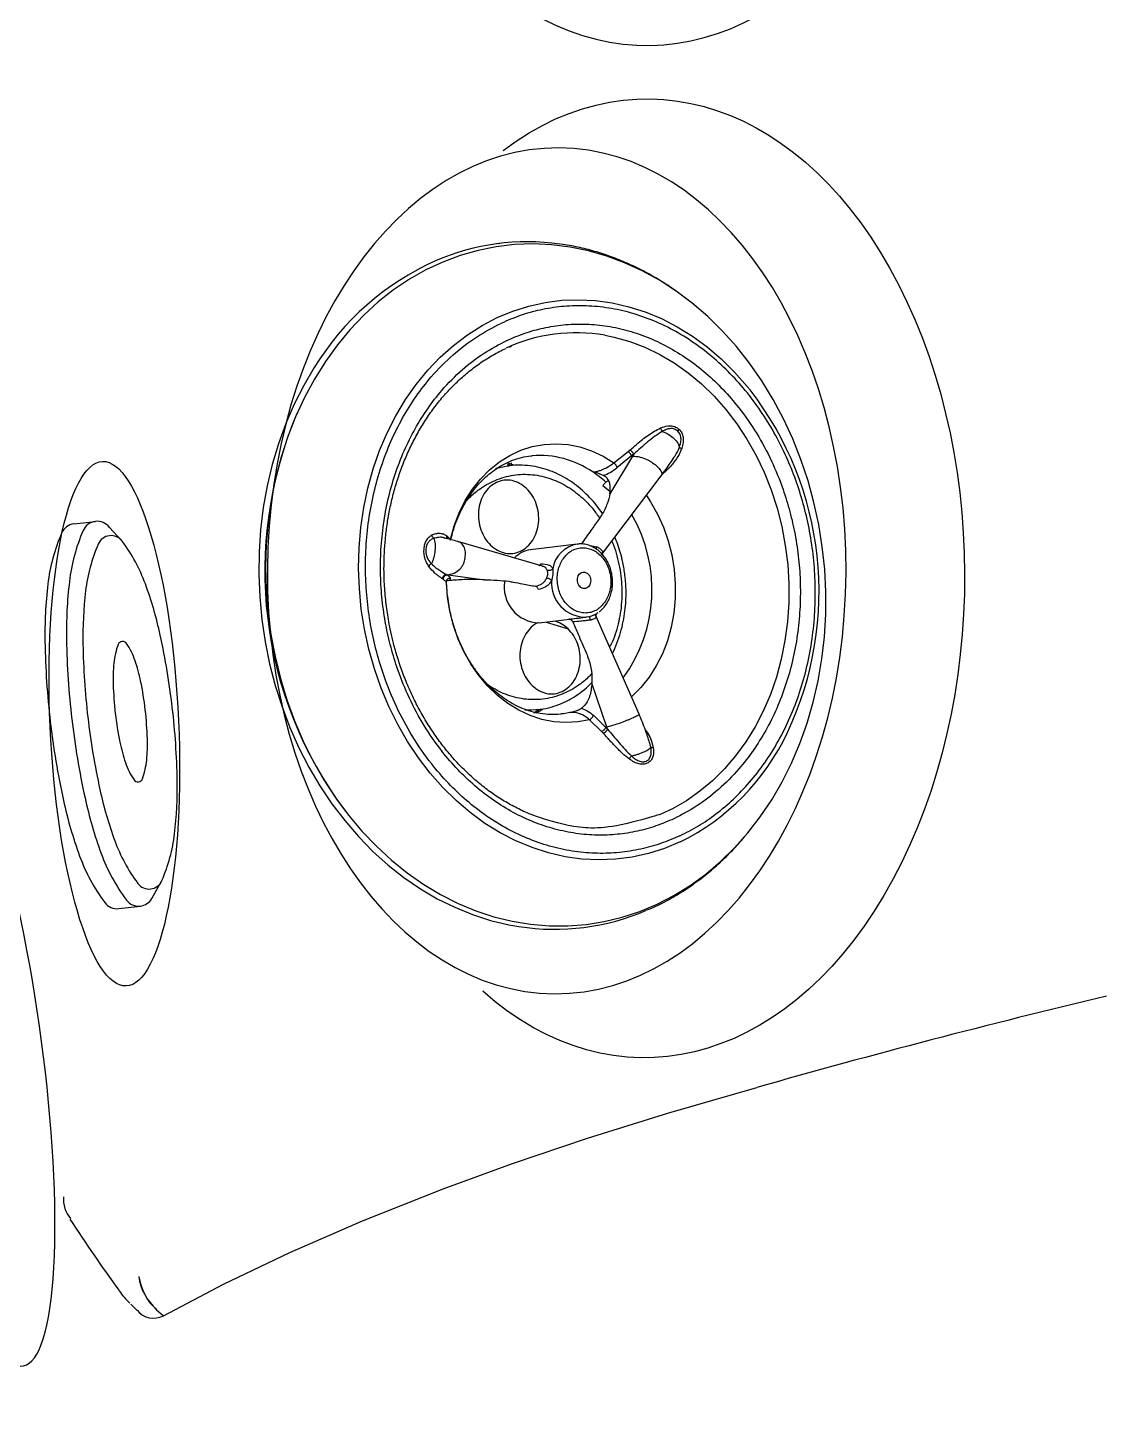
# Model space of a CAD drawing. Extents: x 398 to 509, y 623 to 780.
# Drawn here: x 406.99 to 412.18, y 707.36 to 713.98 of the extents above; entities that cross this region are included whole.
import ezdxf

# ---------------------------------------------------------------- set-up
doc = ezdxf.new("R2010")
doc.units = 0
doc.header["$MEASUREMENT"] = 0
for name, color, linetype in [('1', 4, 'Continuous'), ('2', 3, 'Continuous'), ('JET', 3, 'Continuous')]:
    doc.layers.add(name, color=color, linetype=linetype)

# ---------------------------------------------------------------- blocks, each defined once
blk = doc.blocks.new('MINI')
at = {"layer": '1', "color": 3}
for p, q in [((0.2229, 0.9315), (0.3274, 0.9315)), ((0.3908, 0.8949), (0.4404, 0.8282)), ((0.3908, 0.8949), (0.3908, 0.8949)), ((0.3864, -0.9017), (0.4406, -0.8279)), ((0.2229, -0.9315), (0.3274, -0.9315)), ((0.3274, -0.9315), (0.3274, -0.9315))]:
    blk.add_line(p, q, dxfattribs=at)
for points in [[(0.2229, 0.9315, 0.267867), (0.1595, 0.8949, 0.072378), (0.0653, 0.6587, 0.034036), (0.019, 0.3836, 0.024706), (0, 0, 0.024706), (0.019, -0.3836, 0.034036), (0.0653, -0.6587, 0.072378), (0.1595, -0.8949, 0.267867), (0.2229, -0.9315, 0.267867)], [(0.3908, 0.8949, 0.267867), (0.3274, 0.9315, 0.267867), (0.2639, 0.8949, 0.072378), (0.1697, 0.6587, 0.034036), (0.1234, 0.3836, 0.024706), (0.1044, 0, 0.024706), (0.1234, -0.3836, 0.034036), (0.1697, -0.6587, 0.072378), (0.2639, -0.8949, 0.267867), (0.3274, -0.9315, 0.267867)], [(0.3274, -0.9315, 0.238458), (0.3864, -0.9017, 0.072378)]]:
    blk.add_lwpolyline(points, format="xyb", dxfattribs=at)
for points in [[(0.3864, -0.8553, 0.267867), (0.4447, -0.8217, 0.072378), (0.5312, -0.6048, 0.034036), (0.5737, -0.3522, 0.024706), (0.5911, 0, 0.024706), (0.5737, 0.3522, 0.034036), (0.5312, 0.6048, 0.072378), (0.4447, 0.8217, 0.267867), (0.3864, 0.8553, 0.267867), (0.3282, 0.8217, 0.072378), (0.2417, 0.6048, 0.034036), (0.1992, 0.3522, 0.024706), (0.1818, 0, 0.024706), (0.1992, -0.3522, 0.034036), (0.2417, -0.6048, 0.072378), (0.3282, -0.8217, 0.267867)], [(0.3879, 0.3434, 0.280852), (0.3677, 0.3312, 0.066452), (0.3365, 0.2437, 0.030521), (0.3214, 0.1434, 0.022038), (0.3153, 0.0031, 0.022038), (0.3214, -0.1373, 0.030521), (0.3365, -0.2376, 0.066452), (0.3677, -0.3251, 0.280852), (0.3879, -0.3373, 0.280852), (0.408, -0.3251, 0.066452), (0.4392, -0.2376, 0.030521), (0.4543, -0.1373, 0.022038), (0.4605, 0.0031, 0.022038), (0.4543, 0.1434, 0.030521), (0.4392, 0.2437, 0.066452), (0.408, 0.3312, 0.280852)]]:
    blk.add_lwpolyline(points, format="xyb", close=True, dxfattribs=at)
blk = doc.blocks.new('3D-R_1645001')
at = {"layer": '1', "color": 3, "linetype": 'Continuous', "lineweight": 25}
for p, q in [((-0.1299, 0.0832), (-0.4444, 0.4418)), ((-0.573, 0.333), (-0.5655, 0.3262)), ((-0.573, 0.333), (-0.5666, 0.3217)), ((-0.5911, 0.31), (-0.5973, 0.3211)), ((-0.5512, 0.2315), (-0.5911, 0.31)), ((-0.5666, 0.3217), (-0.5655, 0.3262)), ((-0.5666, 0.3217), (-0.5252, 0.2411)), ((-0.5655, 0.3262), (-0.4096, 0.1829)), ((-0.4718, 0.1869), (-0.4675, 0.1751)), ((-0.456, 0.1579), (-0.4675, 0.1751)), ((-0.456, 0.1579), (-0.4219, 0.1853)), ((0.6571, 0.1052), (0.1548, -0.0015)), ((0.8222, 0.1289), (0.8012, 0.1268)), ((0.1535, -0.0022), (0.1458, 0)), ((-0.2044, -0.0202), (-0.2233, -0.2466)), ((-0.2044, -0.0202), (-0.2039, -0.0153)), ((0.1474, -0.0652), (0.1487, -0.0496)), ((0.149, -0.0358), (0.1487, -0.0496)), ((0.1551, -0.0027), (0.1593, -0.0021)), ((0.6866, -0.0591), (0.4647, -0.0862)), ((0.618, -0.1107), (0.6868, -0.064)), ((0.6972, -0.0579), (0.6866, -0.0591)), ((0.6868, -0.064), (0.6866, -0.0591)), ((0.6868, -0.064), (0.6972, -0.0579)), ((-1.696, -0.0932), (-1.6966, -0.101)), ((0.1298, -0.2761), (0.143, -0.1175)), ((0.7017, -0.0878), (0.6349, -0.1335)), ((0.7118, -0.0818), (0.7017, -0.0878)), ((-1.2021, -0.1404), (-1.1974, -0.1397)), ((-1.1974, -0.1397), (-1.1988, -0.1565)), ((0.1325, -0.2432), (0.1854, -0.146)), ((-0.6557, -0.2723), (-0.6471, -0.2521)), ((-0.6471, -0.2521), (-0.6513, -0.2506)), ((-0.6471, -0.2521), (-0.643, -0.2737)), ((-0.6382, -0.2428), (-0.6462, -0.2573)), ((-0.6403, -0.2605), (-0.6448, -0.2685)), ((-0.1333, -0.2049), (-0.3323, -0.5803)), ((0.5818, -0.2191), (0.5814, -0.2485)), ((-0.6421, -0.2653), (-0.6461, -0.2726)), ((-0.6397, -0.2659), (-0.6403, -0.2727)), ((-0.6403, -0.2729), (-0.6397, -0.2659)), ((0.5373, -0.364), (0.536, -0.3772)), ((0.5367, -0.3708), (0.5373, -0.364)), ((0.5479, -0.3884), (0.5385, -0.3604)), ((0.5479, -0.3861), (0.5401, -0.3626)), ((0.5514, -0.3769), (0.5413, -0.3454)), ((1.6069, -0.3763), (1.6075, -0.3685)), ((-0.1853, -0.6577), (-0.1269, -0.4923)), ((-0.3712, -0.6274), (-0.3683, -0.6248)), ((-0.3683, -0.6248), (-0.3499, -0.6131)), ((-0.3592, -0.6364), (-0.364, -0.6438)), ((-0.1881, -0.6657), (-0.1853, -0.6577)), ((-0.1855, -0.6629), (-0.1681, -0.6503)), ((-0.1855, -0.6629), (-0.1853, -0.6577)), ((-0.1572, -0.6614), (-0.1564, -0.6736)), ((-0.1881, -0.6657), (-0.1855, -0.6629)), ((-0.1696, -0.686), (-0.1722, -0.6887)), ((-0.1523, -0.6739), (-0.1696, -0.686)), ((-0.1479, -0.6739), (-0.1541, -0.6738))]:
    blk.add_line(p, q, dxfattribs=at)
at = {"layer": '1', "color": 3, "linetype": 'Continuous', "lineweight": 25, "flags": 128}
for points in [[(1.5697, 0.0061), (1.5452, 0.0934), (1.5138, 0.1794), (1.4757, 0.2637), (1.4308, 0.3459), (1.3796, 0.4257), (1.3221, 0.5027), (1.2586, 0.5766), (1.1895, 0.6471), (1.115, 0.7139), (1.0354, 0.7766), (0.9511, 0.835), (0.8624, 0.8888), (0.7698, 0.9379), (0.6737, 0.9819), (0.5744, 1.0207), (0.4724, 1.0542), (0.3682, 1.0821), (0.2621, 1.1044), (0.1548, 1.121), (0.0466, 1.1317), (-0.062, 1.1366), (-0.1706, 1.1356), (-0.2785, 1.1287), (-0.3854, 1.116), (-0.4909, 1.0974), (-0.5943, 1.0732), (-0.6954, 1.0434), (-0.7936, 1.0081), (-0.8885, 0.9674), (-0.9797, 0.9217), (-1.0668, 0.871), (-1.1495, 0.8155), (-1.2273, 0.7556), (-1.2999, 0.6915), (-1.367, 0.6235), (-1.4283, 0.5518), (-1.4836, 0.4767), (-1.5325, 0.3987), (-1.575, 0.3181), (-1.6107, 0.2351), (-1.6396, 0.1502), (-1.6615, 0.0637), (-1.6763, -0.024), (-1.684, -0.1124), (-1.6845, -0.2013), (-1.6778, -0.2903), (-1.6639, -0.3788), (-1.643, -0.4666), (-1.6151, -0.5533), (-1.5803, -0.6385), (-1.5388, -0.7218), (-1.4907, -0.8029), (-1.4363, -0.8813), (-1.3758, -0.9568), (-1.3094, -1.0291), (-1.2376, -1.0977), (-1.1605, -1.1625), (-1.0785, -1.2231), (-0.992, -1.2792), (-0.9013, -1.3307), (-0.8069, -1.3773), (-0.7091, -1.4187), (-0.6084, -1.4549), (-0.5052, -1.4856), (-0.4, -1.5107), (-0.2933, -1.5302), (-0.1854, -1.5438), (-0.077, -1.5516), (0.0317, -1.5535), (0.14, -1.5496), (0.2475, -1.5398), (0.3537, -1.5242), (0.4582, -1.5028), (0.5605, -1.4757), (0.6602, -1.4431), (0.7568, -1.4052), (0.8499, -1.3619), (0.9391, -1.3137), (1.024, -1.2606), (1.1043, -1.2029), (1.1795, -1.1408), (1.2494, -1.0747), (1.3137, -1.0048), (1.372, -0.9314), (1.4242, -0.8548), (1.4699, -0.7754), (1.509, -0.6936), (1.5413, -0.6096), (1.5667, -0.5239), (1.5851, -0.4367), (1.5963, -0.3486), (1.6004, -0.2599), (1.5973, -0.1709), (1.5871, -0.0821), (1.5697, 0.0061)], [(1.2988, 0.1751), (1.3142, 0.0951), (1.3225, 0.0145), (1.3236, -0.0662), (1.3175, -0.1465), (1.3043, -0.2261), (1.2839, -0.3044), (1.2566, -0.3812), (1.2224, -0.4559), (1.1816, -0.5282), (1.1344, -0.5976), (1.0809, -0.6639), (1.0216, -0.7267), (0.9566, -0.7855), (0.8865, -0.8402), (0.8114, -0.8904), (0.7319, -0.9359), (0.6484, -0.9764), (0.5613, -1.0116), (0.471, -1.0415), (0.3781, -1.0658), (0.283, -1.0845), (0.1863, -1.0974), (0.0885, -1.1044), (-0.0099, -1.1055), (-0.1084, -1.1007), (-0.2065, -1.0901), (-0.3036, -1.0737), (-0.3992, -1.0515), (-0.4928, -1.0237), (-0.584, -0.9905), (-0.6721, -0.952), (-0.7568, -0.9084), (-0.8376, -0.86), (-0.914, -0.807), (-0.9857, -0.7497), (-1.0523, -0.6884), (-1.1134, -0.6234), (-1.1687, -0.5551), (-1.2179, -0.4839), (-1.2607, -0.4101), (-1.297, -0.334), (-1.3264, -0.2563), (-1.3489, -0.1771), (-1.3644, -0.097), (-1.3727, -0.0164), (-1.3738, 0.0642), (-1.3677, 0.1446), (-1.3544, 0.2241), (-1.3341, 0.3025), (-1.3067, 0.3792), (-1.2726, 0.4539), (-1.2318, 0.5262), (-1.1845, 0.5956), (-1.131, 0.6619), (-1.0717, 0.7247), (-1.0068, 0.7835), (-0.9366, 0.8382), (-0.8615, 0.8884), (-0.782, 0.9339), (-0.7623, 0.9441)], [(-1.1613, 0.3127), (-1.1433, 0.3549), (-1.1078, 0.4238), (-1.0658, 0.49), (-1.0176, 0.5531), (-0.9634, 0.6129), (-0.9035, 0.6689), (-0.8384, 0.7207), (-0.7684, 0.7681), (-0.6939, 0.8109), (-0.6155, 0.8486), (-0.5334, 0.8811), (-0.4483, 0.9083), (-0.3607, 0.9299), (-0.2711, 0.9458), (-0.18, 0.956), (-0.088, 0.9603), (0.0044, 0.9587), (0.0966, 0.9513), (0.1881, 0.938), (0.2783, 0.9191), (0.3667, 0.8945), (0.4526, 0.8644), (0.5357, 0.8291), (0.6155, 0.7886), (0.6913, 0.7434), (0.7629, 0.6935), (0.8297, 0.6394), (0.8914, 0.5814), (0.9475, 0.5198), (0.9978, 0.4549), (1.0419, 0.3873), (1.0796, 0.3172), (1.1107, 0.2451), (1.1349, 0.1715), (1.1495, 0.1103)], [(-0.3656, 0.3525), (-0.3324, 0.3659), (-0.2677, 0.3867), (-0.2004, 0.4019), (-0.1314, 0.4111), (-0.0613, 0.4143), (0.0091, 0.4115), (0.079, 0.4027), (0.1476, 0.3879), (0.2142, 0.3674), (0.278, 0.3414), (0.3384, 0.3102), (0.3947, 0.274), (0.4462, 0.2334), (0.4924, 0.1887), (0.5329, 0.1404), (0.5671, 0.0891), (0.5685, 0.0866)], [(-0.3499, -0.6131), (-0.4103, -0.5819), (-0.4666, -0.5458), (-0.5182, -0.5052), (-0.5645, -0.4605), (-0.605, -0.4123), (-0.6393, -0.361), (-0.6669, -0.3073), (-0.6876, -0.2517), (-0.7012, -0.1948), (-0.7075, -0.1372), (-0.7063, -0.0797), (-0.6979, -0.0227), (-0.6821, 0.033), (-0.6593, 0.0868), (-0.6296, 0.1382), (-0.5935, 0.1866), (-0.5512, 0.2315)], [(0.6349, -0.1335), (0.6338, -0.191), (0.6254, -0.248), (0.6098, -0.3037), (0.587, -0.3576), (0.5574, -0.409), (0.5213, -0.4575), (0.4791, -0.5024), (0.4312, -0.5432), (0.3782, -0.5797), (0.3206, -0.6112), (0.2591, -0.6375), (0.1943, -0.6583), (0.1271, -0.6733), (0.058, -0.6825), (-0.0121, -0.6857), (-0.0825, -0.6828), (-0.1523, -0.6739)], [(-0.6409, -0.3297), (-0.6414, -0.3192), (-0.6403, -0.2727)], [(-0.6396, -0.3326), (-0.6409, -0.3124), (-0.6403, -0.2729)], [(0.536, -0.3772), (0.5331, -0.397), (0.5265, -0.4283)], [(0.5367, -0.3708), (0.5326, -0.4038), (0.5287, -0.4237)], [(-1.2916, -1.0873), (-1.2178, -1.1542), (-1.1389, -1.2171), (-1.0553, -1.2758), (-0.9674, -1.3301), (-0.8756, -1.3796), (-0.7801, -1.4243), (-0.6816, -1.4638), (-0.5803, -1.498), (-0.4767, -1.5268), (-0.3712, -1.5501), (-0.2644, -1.5677), (-0.1566, -1.5796), (-0.0483, -1.5857), (0.06, -1.586), (0.1678, -1.5805), (0.2747, -1.5693), (0.3803, -1.5523), (0.4841, -1.5296), (0.5855, -1.5014), (0.6843, -1.4677), (0.78, -1.4288), (0.8722, -1.3847), (0.9604, -1.3356), (1.0443, -1.2819), (1.1235, -1.2236), (1.1978, -1.1611), (1.2667, -1.0946), (1.3301, -1.0244), (1.3875, -0.9508), (1.4388, -0.8742), (1.4838, -0.7947), (1.5222, -0.7129), (1.5405, -0.6668)]]:
    blk.add_lwpolyline(points, dxfattribs=at)
at = {"layer": '1', "color": 3, "linetype": 'Continuous', "lineweight": 25}
for centre, radius, start, end in [((-0.0655, -0.4795), 1.585, 53.01958, 116.08292), ((0.2211, -0.1051), 1.1135, 14.57568, 53.21175), ((-0.4145, 0.017), 0.8032, 158.40128, 193.08168), ((-0.0614, -0.4145), 0.7168, 42.07585, 108.49334), ((-0.5861, -0.1858), 1.1136, 160.33046, 191.76245), ((-0.1449, -0.2665), 0.5468, 126.14722, 134.61808), ((-0.2176, -0.2025), 0.4502, 133.75871, 172.89539), ((-0.0596, -0.0248), 0.145, 178.16012, 248.73212), ((-0.0139, -0.0168), 0.1658, 255.04632, 348.59198), ((0.6728, -0.0893), 0.0398, 10.88767, 52.11711), ((0.4974, -0.276), 1.1139, 339.45921, 11.70814), ((0.1593, -0.2287), 0.4226, 1.298, 7.92538), ((-0.095, -0.2553), 0.1286, 176.12906, 215.71646), ((-0.0379, -0.2377), 0.1721, 248.38109, 347.10391), ((-0.3953, -0.129), 1.3122, 192.493, 226.91254), ((-0.3638, -0.61), 0.0189, 247.00846, 294.56482), ((0.0053, 0.3631), 1.9209, 235.16902, 295.30518)]:
    blk.add_arc(centre, radius, start, end, dxfattribs=at)
for points, knots in [([(1.2696, 0.1795), (1.2608, 0.2119), (1.2432, 0.2766), (1.2025, 0.373), (1.1509, 0.4681), (1.0861, 0.5619), (1.0095, 0.6517), (0.9206, 0.7366), (0.8213, 0.8146), (0.7123, 0.8844), (0.5954, 0.945), (0.4728, 0.9952), (0.3459, 1.0348), (0.2179, 1.0633), (0.0892, 1.0811), (-0.0363, 1.0884), (-0.1593, 1.0862), (-0.2788, 1.0748), (-0.3961, 1.0547), (-0.5126, 1.0251), (-0.627, 0.9858), (-0.7395, 0.9359), (-0.8466, 0.8762), (-0.9473, 0.8063), (-1.0392, 0.7275), (-1.1209, 0.6405), (-1.191, 0.5468), (-1.2482, 0.4481), (-1.2924, 0.3454), (-1.3228, 0.2415), (-1.3403, 0.1367), (-1.3448, 0.0341), (-1.3385, -0.0669), (-1.325, -0.1322), (-1.3183, -0.1648)], [0, 0, 0, 0, 0.029123, 0.058248, 0.089118, 0.119993, 0.152151, 0.184312, 0.217154, 0.25, 0.282841, 0.315687, 0.347844, 0.380006, 0.410877, 0.441752, 0.470873, 0.5, 0.529122, 0.558248, 0.589118, 0.619994, 0.65215, 0.684312, 0.717154, 0.75, 0.782841, 0.815688, 0.847844, 0.880006, 0.910877, 0.941752, 0.970875, 1, 1, 1, 1]), ([(-1.2322, -0.1534), (-1.2384, -0.1229), (-1.251, -0.0619), (-1.2569, 0.0323), (-1.2527, 0.1281), (-1.2363, 0.2259), (-1.2079, 0.3229), (-1.1667, 0.4187), (-1.1133, 0.5109), (-1.0479, 0.5984), (-0.9717, 0.6796), (-0.8859, 0.7531), (-0.7918, 0.8183), (-0.6812, 0.8801), (-0.5531, 0.9347), (-0.4091, 0.9776), (-0.2742, 1.0026), (-0.1503, 1.0143), (-0.0355, 1.0165), (0.0816, 1.0096), (0.2017, 0.993), (0.3213, 0.9664), (0.4397, 0.9294), (0.5541, 0.8826), (0.6632, 0.826), (0.765, 0.7608), (0.8577, 0.6881), (0.9406, 0.6088), (1.0199, 0.516), (1.0906, 0.4092), (1.149, 0.2899), (1.1721, 0.2083), (1.1834, 0.168)], [0, 0, 0, 0, 0.029125, 0.058252, 0.089124, 0.120002, 0.152161, 0.184325, 0.217169, 0.250017, 0.282861, 0.315709, 0.347868, 0.380033, 0.42117, 0.461185, 0.5, 0.529123, 0.558252, 0.589124, 0.620002, 0.652161, 0.684325, 0.717168, 0.750017, 0.78286, 0.815709, 0.847868, 0.880032, 0.92117, 0.961186, 1, 1, 1, 1]), ([(-1.2863, 0.7032), (-1.2951, 0.6955), (-1.3253, 0.6687), (-1.3728, 0.6195), (-1.4286, 0.5558), (-1.4797, 0.4888), (-1.526, 0.419), (-1.5676, 0.3465), (-1.6033, 0.2714), (-1.6253, 0.2199), (-1.6338, 0.1931), (-1.634, 0.1926)], [0, 0, 0, 0, 0.053901, 0.186716, 0.320156, 0.454228, 0.588949, 0.724347, 0.860459, 0.997331, 1, 1, 1, 1]), ([(-0.6704, 0.4856), (-0.672, 0.4974), (-0.675, 0.518), (-0.669, 0.5436), (-0.6586, 0.5605), (-0.6498, 0.5675), (-0.6456, 0.5708)], [0, 0, 0, 0, 0.361887, 0.63328, 0.825864, 1, 1, 1, 1]), ([(-0.6383, 0.5632), (-0.6433, 0.5589), (-0.6532, 0.5503), (-0.6587, 0.5308), (-0.6578, 0.5105), (-0.6541, 0.4968), (-0.6522, 0.4898)], [0, 0, 0, 0, 0.247159, 0.492439, 0.743244, 1, 1, 1, 1]), ([(-0.6522, 0.4898), (-0.6491, 0.4949), (-0.6431, 0.5047), (-0.6279, 0.5222), (-0.6069, 0.5393), (-0.5855, 0.5513), (-0.5693, 0.5554), (-0.5624, 0.5544), (-0.5589, 0.5539)], [0, 0, 0, 0, 0.132136, 0.256473, 0.499998, 0.743527, 0.867864, 1, 1, 1, 1]), ([(-0.6456, 0.5708), (-0.6394, 0.5743), (-0.6272, 0.5812), (-0.6041, 0.5833), (-0.5789, 0.5785), (-0.5627, 0.57), (-0.5541, 0.5654)], [0, 0, 0, 0, 0.226958, 0.451778, 0.709528, 1, 1, 1, 1]), ([(-0.6456, 0.5708), (-0.6444, 0.5693), (-0.642, 0.5663), (-0.6395, 0.5642), (-0.6383, 0.5632)], [0, 0, 0, 0, 0.507509, 1, 1, 1, 1]), ([(-0.5589, 0.5539), (-0.5653, 0.5577), (-0.578, 0.5653), (-0.5988, 0.5719), (-0.6206, 0.5727), (-0.6323, 0.5664), (-0.6383, 0.5632)], [0, 0, 0, 0, 0.25657, 0.507295, 0.752644, 1, 1, 1, 1]), ([(-0.5589, 0.5539), (-0.5589, 0.5544), (-0.5587, 0.5555), (-0.5577, 0.5582), (-0.5562, 0.5615), (-0.5548, 0.5641), (-0.5541, 0.5654)], [0, 0, 0, 0, 0.246146, 0.500024, 0.753878, 1, 1, 1, 1]), ([(-0.5213, 0.5224), (-0.5226, 0.5239), (-0.5335, 0.5361), (-0.547, 0.5456), (-0.5589, 0.5539)], [0, 0, 0, 0, 0.119506, 1, 1, 1, 1]), ([(-0.5541, 0.5654), (-0.5483, 0.5616), (-0.536, 0.5537), (-0.5185, 0.5386), (-0.4949, 0.5146), (-0.4705, 0.484), (-0.4554, 0.4578), (-0.449, 0.4467)], [0, 0, 0, 0, 0.130354, 0.272866, 0.428558, 0.758547, 1, 1, 1, 1]), ([(-0.6522, 0.4898), (-0.6535, 0.4894), (-0.6561, 0.4885), (-0.6607, 0.4873), (-0.6656, 0.4863), (-0.6688, 0.4858), (-0.6704, 0.4856)], [0, 0, 0, 0, 0.232225, 0.480779, 0.739379, 1, 1, 1, 1]), ([(-0.5973, 0.3211), (-0.6037, 0.3326), (-0.6162, 0.3549), (-0.6336, 0.3883), (-0.6542, 0.4309), (-0.664, 0.4639), (-0.6704, 0.4856)], [0, 0, 0, 0, 0.222129, 0.429836, 0.624026, 1, 1, 1, 1]), ([(-0.6522, 0.4898), (-0.6473, 0.4766), (-0.6373, 0.4499), (-0.6101, 0.397), (-0.5879, 0.3587), (-0.573, 0.333)], [0, 0, 0, 0, 0.243926, 0.493351, 1, 1, 1, 1]), ([(-0.4445, 0.4418), (-0.4615, 0.4608), (-0.487, 0.4895), (-0.5128, 0.514), (-0.5215, 0.5223)], [0, 0, 0, 0, 0.6636201, 1, 1, 1, 1]), ([(1.5872, -0.046), (1.5831, -0.0263), (1.5731, 0.0224), (1.5493, 0.0991), (1.5169, 0.1841), (1.4788, 0.2649), (1.4364, 0.3413), (1.3899, 0.4127), (1.3542, 0.4631), (1.3326, 0.4888), (1.3297, 0.4923)], [0, 0, 0, 0, 0.103318, 0.254962, 0.407863, 0.562033, 0.700789, 0.839567, 0.978337, 1, 1, 1, 1]), ([(-0.5655, 0.3262), (-0.5623, 0.3374), (-0.5569, 0.3565), (-0.5405, 0.3845), (-0.5254, 0.4027), (-0.5109, 0.4174), (-0.4917, 0.4326), (-0.4733, 0.4433), (-0.4607, 0.4471), (-0.4496, 0.4476), (-0.4462, 0.4425), (-0.4438, 0.4391)], [0, 0, 0, 0, 0.226274, 0.386194, 0.451381, 0.511452, 0.625918, 0.740386, 0.800458, 0.865645, 1, 1, 1, 1]), ([(-0.573, 0.333), (-0.5745, 0.3327), (-0.5768, 0.3322), (-0.5809, 0.3305), (-0.5844, 0.329), (-0.588, 0.3271), (-0.5925, 0.3245), (-0.5954, 0.3224), (-0.5973, 0.3211)], [0, 0, 0, 0, 0.239385, 0.368374, 0.500155, 0.631904, 0.760837, 1, 1, 1, 1]), ([(-0.5666, 0.3217), (-0.5681, 0.3214), (-0.5705, 0.321), (-0.5747, 0.3194), (-0.5782, 0.3178), (-0.5818, 0.316), (-0.5863, 0.3134), (-0.5892, 0.3114), (-0.5911, 0.31)], [0, 0, 0, 0, 0.2401189, 0.3693375, 0.5012221, 0.6329131, 0.7616401, 1, 1, 1, 1]), ([(-0.5512, 0.2315), (-0.5493, 0.2328), (-0.5463, 0.2349), (-0.5416, 0.2373), (-0.5378, 0.2388), (-0.534, 0.2401), (-0.5295, 0.2411), (-0.5269, 0.2411), (-0.5252, 0.2411)], [0, 0, 0, 0, 0.2389309, 0.3680316, 0.5000167, 0.6319999, 0.7610791, 1, 1, 1, 1]), ([(-0.529, 0.1227), (-0.5285, 0.1271), (-0.5274, 0.1361), (-0.528, 0.1518), (-0.5307, 0.171), (-0.537, 0.1975), (-0.5459, 0.2188), (-0.5512, 0.2315)], [0, 0, 0, 0, 0.148265, 0.306215, 0.47388, 0.687512, 1, 1, 1, 1]), ([(-0.5015, 0.1703), (-0.504, 0.1814), (-0.509, 0.204), (-0.5197, 0.2286), (-0.5252, 0.2411)], [0, 0, 0, 0, 0.491038, 1, 1, 1, 1]), ([(1.2696, 0.1795), (1.2763, 0.1468), (1.2897, 0.0815), (1.296, -0.0194), (1.2915, -0.122), (1.274, -0.2268), (1.2436, -0.3308), (1.1994, -0.4334), (1.1423, -0.5321), (1.0722, -0.6258), (0.9905, -0.7128), (0.8986, -0.7916), (0.7978, -0.8615), (0.6793, -0.9277), (0.5421, -0.9861), (0.3878, -1.0321), (0.2433, -1.0589), (0.1106, -1.0715), (-0.0124, -1.0738), (-0.138, -1.0664), (-0.2666, -1.0486), (-0.3947, -1.0202), (-0.5215, -0.9805), (-0.6442, -0.9303), (-0.761, -0.8697), (-0.8701, -0.7999), (-0.9694, -0.7219), (-1.0582, -0.637), (-1.1431, -0.5376), (-1.2189, -0.4232), (-1.2814, -0.2954), (-1.3061, -0.2079), (-1.3183, -0.1648)], [0, 0, 0, 0, 0.029128, 0.058252, 0.08913, 0.120002, 0.152166, 0.184325, 0.217174, 0.250017, 0.282866, 0.315709, 0.347874, 0.380033, 0.421174, 0.46119, 0.5, 0.529129, 0.558252, 0.58913, 0.620002, 0.652166, 0.684325, 0.717174, 0.750017, 0.782866, 0.815709, 0.847873, 0.880033, 0.921174, 0.961189, 1, 1, 1, 1]), ([(1.1834, 0.168), (1.1897, 0.1376), (1.2022, 0.0766), (1.2081, -0.0176), (1.2039, -0.1134), (1.1876, -0.2112), (1.1592, -0.3082), (1.118, -0.404), (1.0646, -0.4962), (0.9992, -0.5837), (0.9229, -0.6649), (0.8372, -0.7384), (0.7431, -0.8037), (0.6324, -0.8654), (0.5044, -0.92), (0.3604, -0.9629), (0.2255, -0.9879), (0.1016, -0.9996), (-0.0132, -1.0018), (-0.1304, -0.995), (-0.2505, -0.9783), (-0.37, -0.9518), (-0.4884, -0.9147), (-0.6029, -0.8679), (-0.7119, -0.8113), (-0.8137, -0.7461), (-0.9064, -0.6734), (-0.9894, -0.5941), (-1.0686, -0.5013), (-1.1394, -0.3945), (-1.1977, -0.2753), (-1.2208, -0.1936), (-1.2322, -0.1534)], [0, 0, 0, 0, 0.0291246, 0.0582522, 0.0891243, 0.1200018, 0.1521609, 0.1843251, 0.2171684, 0.2500171, 0.2828605, 0.3157092, 0.3478682, 0.3800326, 0.4211695, 0.4611853, 0.5, 0.5291235, 0.5582522, 0.5891244, 0.6200019, 0.6521608, 0.6843251, 0.7171685, 0.7500174, 0.7828605, 0.8157091, 0.8478682, 0.8800326, 0.9211696, 0.9611867, 1, 1, 1, 1]), ([(-0.5015, 0.1703), (-0.5034, 0.1678), (-0.5076, 0.162), (-0.5161, 0.1487), (-0.5236, 0.135), (-0.5276, 0.1258), (-0.529, 0.1227)], [0, 0, 0, 0, 0.228081, 0.514, 0.838108, 1, 1, 1, 1]), ([(-0.4096, 0.1829), (-0.4263, 0.1875), (-0.4596, 0.1968), (-0.488, 0.1858), (-0.4989, 0.1734), (-0.5015, 0.1703)], [0, 0, 0, 0, 0.430028, 0.860075, 1, 1, 1, 1]), ([(-0.4096, 0.1829), (-0.3947, 0.1761), (-0.3649, 0.1625), (-0.3257, 0.1322), (-0.3044, 0.11), (-0.2975, 0.1029)], [0, 0, 0, 0, 0.403941, 0.807928, 1, 1, 1, 1]), ([(0.3447, 0.0388), (0.3412, 0.0417), (0.3241, 0.056), (0.2898, 0.0781), (0.2428, 0.1046), (0.1941, 0.1265), (0.1465, 0.1436), (0.104, 0.1556), (0.0652, 0.1641), (0.0283, 0.1703), (-0.0183, 0.1754), (-0.0607, 0.1771), (-0.1041, 0.1761), (-0.1411, 0.1734), (-0.1753, 0.1693), (-0.195, 0.1651), (-0.2007, 0.1639)], [0, 0, 0, 0, 0.02488, 0.121723, 0.217572, 0.311502, 0.401057, 0.480128, 0.538953, 0.605336, 0.671928, 0.778845, 0.822454, 0.894745, 0.969773, 1, 1, 1, 1]), ([(-0.1847, 0.1457), (-0.1824, 0.1462), (-0.1626, 0.1506), (-0.1051, 0.1568), (-0.0306, 0.1575), (0.0436, 0.1481), (0.0979, 0.1365), (0.1504, 0.1207), (0.2153, 0.0943), (0.2714, 0.0657), (0.3041, 0.0383), (0.3118, 0.0318)], [0, 0, 0, 0, 0.013805, 0.116594, 0.326227, 0.431164, 0.536142, 0.638893, 0.741682, 0.938767, 1, 1, 1, 1]), ([(0.7388, 0.12), (0.7448, 0.123), (0.7725, 0.1371), (0.8039, 0.1387), (0.8287, 0.1399)], [0, 0, 0, 0, 0.213755, 1, 1, 1, 1]), ([(0.8222, 0.1289), (0.8228, 0.1292), (0.8241, 0.1298), (0.8259, 0.1322), (0.8275, 0.1355), (0.8283, 0.1384), (0.8287, 0.1399)], [0, 0, 0, 0, 0.232237, 0.48079, 0.739383, 1, 1, 1, 1]), ([(0.8287, 0.1399), (0.8374, 0.1391), (0.854, 0.1376), (0.8748, 0.1282), (0.8894, 0.1144), (0.8968, 0.0968), (0.8982, 0.0773), (0.8919, 0.0563), (0.8785, 0.0349), (0.8654, 0.022), (0.8584, 0.0152)], [0, 0, 0, 0, 0.145295, 0.273884, 0.386634, 0.49999, 0.613303, 0.726065, 0.854671, 1, 1, 1, 1]), ([(-0.3236, 0.128), (-0.338, 0.1218), (-0.3679, 0.1089), (-0.4106, 0.085), (-0.4519, 0.0572), (-0.4903, 0.0258), (-0.5255, -0.009), (-0.5568, -0.0471), (-0.5839, -0.0882), (-0.6064, -0.132), (-0.6236, -0.1783), (-0.6356, -0.2255), (-0.6386, -0.2576), (-0.6401, -0.2731)], [0, 0, 0, 0, 0.0814382, 0.168771, 0.2574285, 0.3472351, 0.4380866, 0.5299419, 0.6228153, 0.7167763, 0.8119475, 0.9085072, 1, 1, 1, 1]), ([(-0.4058, 0.0567), (-0.3887, 0.0678), (-0.3572, 0.0882), (-0.3214, 0.1034), (-0.3049, 0.1104)], [0, 0, 0, 0, 0.540232, 1, 1, 1, 1]), ([(-0.2975, 0.1029), (-0.2834, 0.0876), (-0.2513, 0.0529), (-0.2189, 0.0184), (-0.2007, -0.001)], [0, 0, 0, 0, 0.439316, 1, 1, 1, 1]), ([(-0.1438, 0.0798), (-0.146, 0.0784), (-0.1554, 0.0724), (-0.1695, 0.0586), (-0.1853, 0.0386), (-0.1967, 0.0155), (-0.203, -0.0028), (-0.2034, -0.0133), (-0.2034, -0.015)], [0, 0, 0, 0, 0.063943, 0.275536, 0.493865, 0.719482, 0.954019, 1, 1, 1, 1]), ([(-0.1455, -0.1049), (-0.1569, -0.0913), (-0.1745, -0.0703), (-0.1838, -0.0369), (-0.185, -0.0104), (-0.1795, 0.0156), (-0.1644, 0.0466), (-0.1329, 0.0787), (-0.0887, 0.0986), (-0.0486, 0.1055), (-0.0162, 0.1055), (0.0157, 0.1001), (0.0545, 0.087), (0.077, 0.0693), (0.0916, 0.0578)], [0, 0, 0, 0, 0.119729, 0.18418, 0.25, 0.31582, 0.380272, 0.499999, 0.619728, 0.68418, 0.75, 0.81582, 0.880271, 1, 1, 1, 1]), ([(-0.1828, 0.0405), (-0.182, 0.0436), (-0.1796, 0.0529), (-0.1747, 0.0637), (-0.1714, 0.0709)], [0, 0, 0, 0, 0.3273, 1, 1, 1, 1]), ([(-0.1714, 0.0709), (-0.1704, 0.0725), (-0.1683, 0.0761), (-0.163, 0.0814), (-0.1561, 0.0864), (-0.1504, 0.09), (-0.146, 0.0912), (-0.1436, 0.0909), (-0.1425, 0.0908)], [0, 0, 0, 0, 0.137148, 0.294368, 0.512818, 0.733316, 0.873734, 1, 1, 1, 1]), ([(-0.1635, 0.0637), (-0.1644, 0.0648), (-0.1661, 0.0669), (-0.1697, 0.0696), (-0.1714, 0.0709)], [0, 0, 0, 0, 0.5186737, 1, 1, 1, 1]), ([(-0.0156, 0.1129), (-0.0269, 0.1133), (-0.0429, 0.114), (-0.0663, 0.1113), (-0.0859, 0.1073), (-0.1082, 0.0999), (-0.128, 0.0909), (-0.1391, 0.0831), (-0.1438, 0.0798)], [0, 0, 0, 0, 0.244743, 0.345319, 0.51148, 0.68361, 0.867898, 1, 1, 1, 1]), ([(-0.1425, 0.0908), (-0.1377, 0.0891), (-0.1326, 0.0872), (-0.1303, 0.0833), (-0.1301, 0.083)], [0, 0, 0, 0, 0.93037, 1, 1, 1, 1]), ([(-0.1331, 0.0858), (-0.1348, 0.086), (-0.1383, 0.0865), (-0.141, 0.0893), (-0.1425, 0.0908)], [0, 0, 0, 0, 0.455288, 1, 1, 1, 1]), ([(1.1495, 0.1103), (1.1495, 0.1103), (1.1704, -0.1203), (1.1437, -0.2896), (1.0392, -0.4808), (0.998, -0.5402), (0.9536, -0.595), (0.9046, -0.647), (0.8513, -0.6959), (0.7939, -0.7416), (0.7327, -0.7839), (0.668, -0.8224), (0.6002, -0.8572), (0.5297, -0.888), (0.4569, -0.9146), (0.3822, -0.9369), (0.3063, -0.955), (0.2303, -0.9685), (0.1562, -0.9777), (0.089, -0.9825), (0.0301, -0.9841), (-0.0335, -0.9837), (-0.0785, -0.9807), (-0.1065, -0.9788)], [0, 0, 0, 0, 0.015734, 0.072509, 0.129858, 0.181311, 0.232675, 0.283948, 0.335132, 0.386229, 0.437236, 0.488148, 0.538952, 0.589622, 0.640116, 0.690356, 0.740198, 0.789342, 0.83706, 0.881037, 0.915837, 0.947468, 1, 1, 1, 1]), ([(0.1353, 0.0179), (0.1347, 0.0193), (0.1308, 0.0292), (0.1188, 0.0456), (0.0998, 0.066), (0.0773, 0.0828), (0.0548, 0.0949), (0.0335, 0.1032), (0.011, 0.1096), (-0.0056, 0.1117), (-0.0156, 0.1129)], [0, 0, 0, 0, 0.026599, 0.184559, 0.34022, 0.49069, 0.638024, 0.743364, 0.845845, 1, 1, 1, 1]), ([(0.8012, 0.1273), (0.7803, 0.1252), (0.7328, 0.1203), (0.6844, 0.1107), (0.6572, 0.1052)], [0, 0, 0, 0, 0.4380342, 1, 1, 1, 1]), ([(0.6574, 0.1037), (0.6576, 0.1043), (0.6582, 0.1059), (0.6602, 0.102), (0.6634, 0.0936), (0.6681, 0.0757), (0.673, 0.0531), (0.6767, 0.0328), (0.6805, 0.0088), (0.6845, -0.0255), (0.6858, -0.0467), (0.6866, -0.0591)], [0, 0, 0, 0, 0.043722, 0.115735, 0.182098, 0.308548, 0.434997, 0.501359, 0.573373, 0.750035, 1, 1, 1, 1]), ([(0.846, 0.0288), (0.846, 0.0348), (0.8459, 0.0465), (0.8439, 0.0693), (0.8392, 0.0943), (0.833, 0.1147), (0.8271, 0.1257), (0.8238, 0.1278), (0.8222, 0.1289)], [0, 0, 0, 0, 0.1321415, 0.2564746, 0.4999995, 0.7435333, 0.8678667, 1, 1, 1, 1]), ([(0.846, 0.0288), (0.8519, 0.0333), (0.8635, 0.0423), (0.8778, 0.0581), (0.8865, 0.0763), (0.886, 0.0949), (0.8781, 0.1113), (0.8625, 0.1223), (0.843, 0.128), (0.8292, 0.1286), (0.8222, 0.1289)], [0, 0, 0, 0, 0.12827, 0.253646, 0.376307, 0.500001, 0.623693, 0.746354, 0.87173, 1, 1, 1, 1]), ([(-0.5153, -0.5003), (-0.5214, -0.4921), (-0.5396, -0.4672), (-0.5597, -0.4262), (-0.5771, -0.3787), (-0.5909, -0.3189), (-0.5936, -0.2577), (-0.5847, -0.1972), (-0.5724, -0.1531), (-0.5547, -0.1107), (-0.525, -0.0582), (-0.4785, 0.0009), (-0.4295, 0.0385), (-0.4058, 0.0567)], [0, 0, 0, 0, 0.045862, 0.139121, 0.212005, 0.284916, 0.433615, 0.508049, 0.582512, 0.655397, 0.728308, 0.868104, 1, 1, 1, 1]), ([(0.0916, 0.0578), (0.103, 0.0442), (0.1206, 0.0232), (0.1299, -0.0102), (0.1311, -0.0367), (0.1256, -0.0627), (0.1105, -0.0937), (0.079, -0.1258), (0.0348, -0.1457), (-0.0053, -0.1525), (-0.0377, -0.1526), (-0.0696, -0.1471), (-0.1084, -0.134), (-0.1309, -0.1164), (-0.1455, -0.1049)], [0, 0, 0, 0, 0.1197288, 0.1841799, 0.2499998, 0.3158189, 0.3802716, 0.5000006, 0.6197284, 0.6841811, 0.7500002, 0.8158201, 0.8802712, 1, 1, 1, 1]), ([(-0.0528, 0.0014), (-0.0558, -0.0011), (-0.0619, -0.0063), (-0.0663, -0.0167), (-0.0665, -0.0276), (-0.0622, -0.0382), (-0.0539, -0.0471), (-0.0425, -0.0533), (-0.0294, -0.0562), (-0.0161, -0.0554), (-0.0067, -0.052), (0.0013, -0.0471), (0.0079, -0.0407), (0.0125, -0.0305), (0.0126, -0.0194), (0.0083, -0.0089), (0, 0), (-0.0113, 0.0062), (-0.0244, 0.0091), (-0.0378, 0.0083), (-0.0473, 0.005), (-0.0517, 0.0021), (-0.0528, 0.0014)], [0, 0, 0, 0, 0.053686, 0.107372, 0.161057, 0.214745, 0.268431, 0.322118, 0.375804, 0.429489, 0.483175, 0.499998, 0.553685, 0.607373, 0.661058, 0.714742, 0.768428, 0.822115, 0.875801, 0.929489, 0.983175, 1, 1, 1, 1]), ([(0.149, -0.0358), (0.1487, -0.031), (0.148, -0.0211), (0.1448, -0.0077), (0.142, 0.0041), (0.1391, 0.0092), (0.1377, 0.0116)], [0, 0, 0, 0, 0.238291, 0.499972, 0.76166, 1, 1, 1, 1]), ([(0.146, -0.0001), (0.1448, 0.0008), (0.1423, 0.0027), (0.1417, 0.0037), (0.1414, 0.0043)], [0, 0, 0, 0, 0.486351, 1, 1, 1, 1]), ([(0.1458, 0.0001), (0.148, -0.001), (0.1522, -0.0031), (0.157, -0.0024), (0.1593, -0.0021)], [0, 0, 0, 0, 0.511034, 1, 1, 1, 1]), ([(0.6972, -0.0579), (0.7217, -0.0443), (0.7584, -0.0241), (0.8097, 0.0046), (0.834, 0.0208), (0.846, 0.0288)], [0, 0, 0, 0, 0.506645, 0.756068, 1, 1, 1, 1]), ([(0.8584, 0.0152), (0.8531, 0.0106), (0.8419, 0.0009), (0.8233, -0.0128), (0.7955, -0.0317), (0.7573, -0.0551), (0.7275, -0.0726), (0.7118, -0.0818)], [0, 0, 0, 0, 0.116067, 0.242955, 0.381579, 0.675392, 1, 1, 1, 1]), ([(0.846, 0.0288), (0.847, 0.0276), (0.8491, 0.0253), (0.8524, 0.0216), (0.8556, 0.0181), (0.8575, 0.0162), (0.8584, 0.0152)], [0, 0, 0, 0, 0.246143, 0.500018, 0.753837, 1, 1, 1, 1]), ([(0.1409, -0.1321), (0.1419, -0.1206), (0.1437, -0.1006), (0.1466, -0.078), (0.1473, -0.0655), (0.1473, -0.0652)], [0, 0, 0, 0, 0.564543, 0.98769, 1, 1, 1, 1]), ([(0.1502, -0.0348), (0.1512, -0.0345), (0.1533, -0.0339), (0.1595, -0.0333), (0.1644, -0.0332), (0.1667, -0.0332)], [0, 0, 0, 0, 0.32642, 0.675778, 1, 1, 1, 1]), ([(0.1667, -0.0332), (0.166, -0.0411), (0.1646, -0.0576), (0.1612, -0.0866), (0.1593, -0.1049), (0.158, -0.1173)], [0, 0, 0, 0, 0.228451, 0.478548, 1, 1, 1, 1]), ([(0.1593, -0.0021), (0.1599, -0.0025), (0.1612, -0.0034), (0.1624, -0.0068), (0.1636, -0.0129), (0.1657, -0.0206), (0.1668, -0.0276), (0.1668, -0.0314), (0.1667, -0.0332)], [0, 0, 0, 0, 0.137147, 0.294378, 0.512938, 0.733408, 0.873776, 1, 1, 1, 1]), ([(0.6868, -0.064), (0.6884, -0.0653), (0.6909, -0.0672), (0.6941, -0.071), (0.6964, -0.0744), (0.6984, -0.0779), (0.7005, -0.0826), (0.7013, -0.0857), (0.7017, -0.0878)], [0, 0, 0, 0, 0.2392136, 0.3682142, 0.4999716, 0.6317652, 0.7607426, 1, 1, 1, 1]), ([(0.158, -0.1173), (0.1557, -0.1179), (0.1512, -0.1192), (0.1457, -0.1233), (0.1422, -0.1278), (0.1412, -0.1309), (0.1409, -0.1321)], [0, 0, 0, 0, 0.273781, 0.54769, 0.818143, 1, 1, 1, 1]), ([(0.158, -0.1173), (0.1788, -0.1129), (0.2299, -0.1022), (0.281, -0.091), (0.3114, -0.0844)], [0, 0, 0, 0, 0.406569, 1, 1, 1, 1]), ([(0.4181, -0.3706), (0.4289, -0.3619), (0.4505, -0.3443), (0.4708, -0.3102), (0.4804, -0.2732), (0.4771, -0.2349), (0.4623, -0.1984), (0.4367, -0.1657), (0.4014, -0.1396), (0.3596, -0.1215), (0.3138, -0.1124), (0.2674, -0.1138), (0.2227, -0.1243), (0.1978, -0.1388), (0.1854, -0.146)], [0, 0, 0, 0, 0.083371, 0.166789, 0.250012, 0.333273, 0.416723, 0.5, 0.583277, 0.666727, 0.74999, 0.833211, 0.916629, 1, 1, 1, 1]), ([(0.3114, -0.0844), (0.3327, -0.0809), (0.3753, -0.074), (0.4278, -0.0781), (0.4557, -0.0842), (0.4647, -0.0862)], [0, 0, 0, 0, 0.403919, 0.807889, 1, 1, 1, 1]), ([(0.4204, -0.0795), (0.4254, -0.0863), (0.4426, -0.1098), (0.4617, -0.1494), (0.4792, -0.1968), (0.493, -0.2567), (0.4957, -0.3179), (0.4868, -0.3783), (0.4745, -0.4225), (0.4567, -0.4648), (0.4279, -0.517), (0.3975, -0.5513), (0.3777, -0.5737)], [0, 0, 0, 0, 0.044434, 0.153287, 0.238359, 0.323464, 0.497028, 0.583911, 0.670826, 0.755898, 0.841002, 1, 1, 1, 1]), ([(0.5351, -0.3777), (0.5362, -0.3696), (0.5397, -0.3445), (0.5386, -0.3016), (0.5319, -0.2492), (0.5186, -0.1986), (0.4994, -0.1507), (0.4805, -0.1133), (0.4659, -0.0923), (0.4612, -0.0854)], [0, 0, 0, 0, 0.080866, 0.250461, 0.423616, 0.60075, 0.761124, 0.921684, 1, 1, 1, 1]), ([(0.4647, -0.0862), (0.4859, -0.0932), (0.5283, -0.1072), (0.5601, -0.1367), (0.5703, -0.1556), (0.5728, -0.1603)], [0, 0, 0, 0, 0.430027, 0.860074, 1, 1, 1, 1]), ([(0.5728, -0.1603), (0.5783, -0.1517), (0.5897, -0.1342), (0.6084, -0.1186), (0.618, -0.1107)], [0, 0, 0, 0, 0.487641, 1, 1, 1, 1]), ([(0.6349, -0.1335), (0.6344, -0.1314), (0.6337, -0.1283), (0.6314, -0.1237), (0.6291, -0.1203), (0.6265, -0.1171), (0.6227, -0.1134), (0.6198, -0.1118), (0.618, -0.1107)], [0, 0, 0, 0, 0.2370833, 0.365651, 0.4974589, 0.6296221, 0.759243, 1, 1, 1, 1]), ([(-0.1065, -0.9788), (-0.1363, -0.9758), (-0.1781, -0.9716), (-0.2393, -0.9619), (-0.2911, -0.952), (-0.3522, -0.9375), (-0.4155, -0.9196), (-0.4805, -0.8978), (-0.546, -0.8721), (-0.6111, -0.8426), (-0.6752, -0.8093), (-0.7377, -0.7722), (-0.7979, -0.7316), (-0.8555, -0.6875), (-0.91, -0.6402), (-0.9611, -0.5898), (-1.0084, -0.5364), (-1.0516, -0.4804), (-1.0904, -0.4218), (-1.1245, -0.361), (-1.154, -0.2981), (-1.1775, -0.2333), (-1.1915, -0.1891), (-1.1958, -0.1664), (-1.1959, -0.1661)], [0, 0, 0, 0, 0.057227, 0.080314, 0.11864, 0.158409, 0.201047, 0.245523, 0.291427, 0.33843, 0.386305, 0.434888, 0.484059, 0.533735, 0.583857, 0.634387, 0.685303, 0.736599, 0.788279, 0.840358, 0.892857, 0.945807, 0.999239, 1, 1, 1, 1]), ([(-0.3459, -0.6128), (-0.3589, -0.6065), (-0.387, -0.5931), (-0.4273, -0.5691), (-0.4674, -0.5416), (-0.5047, -0.5113), (-0.5391, -0.4786), (-0.57, -0.4436), (-0.5971, -0.4068), (-0.6202, -0.3681), (-0.6391, -0.3279), (-0.6535, -0.2862), (-0.6631, -0.2431), (-0.667, -0.1986), (-0.6673, -0.1661), (-0.6643, -0.1485), (-0.6639, -0.146)], [0, 0, 0, 0, 0.059897, 0.128813, 0.19905, 0.270448, 0.342947, 0.416582, 0.491483, 0.567874, 0.646072, 0.726482, 0.809561, 0.895737, 0.985247, 1, 1, 1, 1]), ([(-0.2833, -0.4296), (-0.2725, -0.4209), (-0.2508, -0.4033), (-0.2306, -0.3692), (-0.2209, -0.3322), (-0.2242, -0.2939), (-0.2391, -0.2573), (-0.2647, -0.2246), (-0.3, -0.1986), (-0.3417, -0.1805), (-0.3875, -0.1714), (-0.434, -0.1728), (-0.4787, -0.1833), (-0.5035, -0.1977), (-0.516, -0.2049)], [0, 0, 0, 0, 0.083371, 0.166788, 0.250012, 0.333272, 0.416725, 0.5, 0.583276, 0.666729, 0.74999, 0.833212, 0.916629, 1, 1, 1, 1]), ([(-0.1466, -0.2111), (-0.1435, -0.1977), (-0.1394, -0.1797), (-0.1255, -0.1643), (-0.1163, -0.1613), (-0.1121, -0.1599)], [0, 0, 0, 0, 0.6157223, 0.8263307, 1, 1, 1, 1]), ([(-0.11, -0.187), (-0.1145, -0.1883), (-0.1239, -0.1909), (-0.1304, -0.1981), (-0.1322, -0.2038), (-0.1326, -0.2052)], [0, 0, 0, 0, 0.411097, 0.861163, 1, 1, 1, 1]), ([(-0.1121, -0.1599), (-0.1077, -0.1605), (-0.099, -0.1616), (-0.0846, -0.1651), (-0.0703, -0.1704), (-0.0613, -0.1747), (-0.0567, -0.177)], [0, 0, 0, 0, 0.252801, 0.495967, 0.740148, 1, 1, 1, 1]), ([(-0.1121, -0.1599), (-0.1109, -0.1618), (-0.1083, -0.1657), (-0.1067, -0.1733), (-0.1071, -0.181), (-0.1091, -0.185), (-0.11, -0.187)], [0, 0, 0, 0, 0.2406705, 0.5000066, 0.7593164, 1, 1, 1, 1]), ([(-0.0736, -0.1982), (-0.0751, -0.1972), (-0.0778, -0.1953), (-0.0823, -0.1922), (-0.0868, -0.1897), (-0.0915, -0.1878), (-0.0962, -0.1868), (-0.1011, -0.1865), (-0.1059, -0.1867), (-0.1086, -0.1869), (-0.11, -0.187)], [0, 0, 0, 0, 0.139971, 0.267844, 0.386367, 0.500002, 0.613636, 0.732179, 0.860028, 1, 1, 1, 1]), ([(-0.0567, -0.177), (-0.0584, -0.1779), (-0.062, -0.1799), (-0.0673, -0.1854), (-0.0716, -0.1919), (-0.073, -0.1962), (-0.0736, -0.1982)], [0, 0, 0, 0, 0.240656, 0.5, 0.759319, 1, 1, 1, 1]), ([(-0.046, -0.2573), (-0.0472, -0.2467), (-0.0491, -0.2309), (-0.0587, -0.2109), (-0.0688, -0.2023), (-0.0736, -0.1982)], [0, 0, 0, 0, 0.521447, 0.771553, 1, 1, 1, 1]), ([(-0.0567, -0.177), (-0.0515, -0.1821), (-0.0397, -0.1937), (-0.03, -0.2175), (-0.0285, -0.236), (-0.0276, -0.2477)], [0, 0, 0, 0, 0.224685, 0.510892, 1, 1, 1, 1]), ([(0.1854, -0.146), (0.1744, -0.1547), (0.1531, -0.1715), (0.1414, -0.1939), (0.1357, -0.2047)], [0, 0, 0, 0, 0.516856, 1, 1, 1, 1]), ([(0.5818, -0.2191), (0.5818, -0.2156), (0.5819, -0.2104), (0.5814, -0.1999), (0.5802, -0.1871), (0.5773, -0.1718), (0.5742, -0.1638), (0.5728, -0.1603)], [0, 0, 0, 0, 0.161506, 0.244218, 0.487575, 0.772548, 1, 1, 1, 1]), ([(0.6349, -0.1335), (0.6281, -0.1391), (0.616, -0.1492), (0.6035, -0.164), (0.5928, -0.1801), (0.5844, -0.1982), (0.5826, -0.2123), (0.5818, -0.2191)], [0, 0, 0, 0, 0.218113, 0.3932396, 0.5253757, 0.7730427, 1, 1, 1, 1]), ([(-0.516, -0.2049), (-0.5268, -0.2137), (-0.5484, -0.2312), (-0.5687, -0.2653), (-0.5783, -0.3024), (-0.575, -0.3406), (-0.5602, -0.3772), (-0.5346, -0.4099), (-0.4993, -0.436), (-0.4575, -0.4541), (-0.4118, -0.4632), (-0.3653, -0.4617), (-0.3206, -0.4512), (-0.2957, -0.4368), (-0.2833, -0.4296)], [0, 0, 0, 0, 0.083371, 0.166789, 0.25001, 0.333272, 0.416724, 0.5, 0.583275, 0.666727, 0.749989, 0.833211, 0.916629, 1, 1, 1, 1]), ([(-0.1396, -0.222), (-0.1398, -0.2209), (-0.1401, -0.2181), (-0.1428, -0.2142), (-0.1455, -0.212), (-0.1466, -0.2111)], [0, 0, 0, 0, 0.299282, 0.718252, 1, 1, 1, 1]), ([(-0.0874, -0.3582), (-0.0817, -0.3446), (-0.0677, -0.311), (-0.0541, -0.2773), (-0.046, -0.2573)], [0, 0, 0, 0, 0.406564, 1, 1, 1, 1]), ([(0.5807, -0.2488), (0.5806, -0.2542), (0.5803, -0.2754), (0.5733, -0.3123), (0.5599, -0.3575), (0.5407, -0.3999), (0.5174, -0.4391), (0.4895, -0.4761), (0.4572, -0.5109), (0.4208, -0.5432), (0.3806, -0.5728), (0.3368, -0.5993), (0.29, -0.6226), (0.2405, -0.6425), (0.1892, -0.6585), (0.1372, -0.6707), (0.0862, -0.6789), (0.0412, -0.6832), (0.0009, -0.6849), (-0.0386, -0.6849), (-0.0666, -0.683), (-0.0818, -0.682)], [0, 0, 0, 0, 0.023261, 0.090987, 0.160306, 0.221642, 0.281642, 0.340477, 0.39837, 0.455529, 0.512115, 0.568239, 0.623949, 0.679213, 0.733876, 0.787515, 0.838955, 0.885936, 0.919279, 0.955987, 1, 1, 1, 1]), ([(-0.0276, -0.2477), (-0.0298, -0.2479), (-0.0341, -0.2482), (-0.0398, -0.2504), (-0.044, -0.2536), (-0.0454, -0.2561), (-0.046, -0.2573)], [0, 0, 0, 0, 0.259, 0.517814, 0.782027, 1, 1, 1, 1]), ([(0.1279, -0.2776), (0.128, -0.2789), (0.129, -0.2927), (0.1419, -0.3182), (0.1666, -0.3509), (0.2021, -0.377), (0.2438, -0.3951), (0.2896, -0.4042), (0.336, -0.4027), (0.3807, -0.3922), (0.4056, -0.3778), (0.4181, -0.3706)], [0, 0, 0, 0, 0.012069, 0.135722, 0.259119, 0.382515, 0.506169, 0.629544, 0.75286, 0.876464, 1, 1, 1, 1]), ([(-0.1269, -0.4923), (-0.1219, -0.4718), (-0.112, -0.4307), (-0.0987, -0.3863), (-0.0902, -0.365), (-0.0874, -0.3582)], [0, 0, 0, 0, 0.403949, 0.807929, 1, 1, 1, 1]), ([(-0.1269, -0.4923), (-0.1326, -0.5178), (-0.1442, -0.5689), (-0.1533, -0.6264), (-0.1564, -0.6545), (-0.1572, -0.6614)], [0, 0, 0, 0, 0.430027, 0.860074, 1, 1, 1, 1]), ([(-0.3323, -0.5804), (-0.3425, -0.5997), (-0.3531, -0.6199), (-0.3638, -0.6426), (-0.3644, -0.6436)], [0, 0, 0, 0, 0.953336, 1, 1, 1, 1]), ([(-0.1853, -0.6577), (-0.1857, -0.645), (-0.1863, -0.6234), (-0.2002, -0.5958), (-0.2159, -0.58), (-0.2322, -0.5683), (-0.2555, -0.5583), (-0.2794, -0.5538), (-0.2972, -0.5549), (-0.3151, -0.5605), (-0.3275, -0.5698), (-0.3309, -0.5793), (-0.3315, -0.581)], [0, 0, 0, 0, 0.213709, 0.364747, 0.426316, 0.483052, 0.59116, 0.69927, 0.756007, 0.817575, 0.968614, 1, 1, 1, 1]), ([(-0.3888, -0.6959), (-0.3901, -0.6893), (-0.393, -0.6751), (-0.3896, -0.6565), (-0.3824, -0.6394), (-0.3751, -0.6315), (-0.3712, -0.6274)], [0, 0, 0, 0, 0.206862, 0.447181, 0.712155, 1, 1, 1, 1]), ([(-0.364, -0.6438), (-0.3644, -0.6444), (-0.3679, -0.6496), (-0.3714, -0.6655), (-0.3711, -0.682), (-0.371, -0.6902)], [0, 0, 0, 0, 0.061418, 0.535907, 1, 1, 1, 1]), ([(-0.3552, -0.6254), (-0.3559, -0.6256), (-0.3578, -0.6263), (-0.3623, -0.6266), (-0.3659, -0.6255), (-0.3683, -0.6248)], [0, 0, 0, 0, 0.166127, 0.45824, 1, 1, 1, 1]), ([(-0.1523, -0.6739), (-0.1547, -0.6731), (-0.1585, -0.672), (-0.1626, -0.6687), (-0.1653, -0.6655), (-0.1672, -0.6618), (-0.1687, -0.6568), (-0.1684, -0.6529), (-0.1681, -0.6503)], [0, 0, 0, 0, 0.2389208, 0.3680228, 0.4999967, 0.6319923, 0.7610939, 1, 1, 1, 1]), ([(-0.1572, -0.6614), (-0.1585, -0.6575), (-0.1611, -0.6496), (-0.1658, -0.6501), (-0.1681, -0.6503)], [0, 0, 0, 0, 0.491048, 1, 1, 1, 1]), ([(-0.371, -0.6902), (-0.3722, -0.6912), (-0.3747, -0.6931), (-0.3792, -0.695), (-0.384, -0.6961), (-0.3872, -0.696), (-0.3888, -0.6959)], [0, 0, 0, 0, 0.246139, 0.500003, 0.753863, 1, 1, 1, 1]), ([(-0.2428, -0.7408), (-0.2497, -0.7435), (-0.2626, -0.7485), (-0.2859, -0.7522), (-0.3095, -0.7518), (-0.3321, -0.7468), (-0.3529, -0.7384), (-0.3701, -0.7263), (-0.3828, -0.7114), (-0.3867, -0.7013), (-0.3888, -0.6959)], [0, 0, 0, 0, 0.145423, 0.27411, 0.386882, 0.500539, 0.613814, 0.72712, 0.855269, 1, 1, 1, 1]), ([(-0.371, -0.6902), (-0.3668, -0.6896), (-0.3588, -0.6884), (-0.3391, -0.6899), (-0.3125, -0.6964), (-0.2858, -0.7063), (-0.2661, -0.7169), (-0.258, -0.7231), (-0.2538, -0.7262)], [0, 0, 0, 0, 0.132133, 0.256467, 0.500001, 0.743525, 0.867859, 1, 1, 1, 1]), ([(-0.371, -0.6902), (-0.3701, -0.6947), (-0.3684, -0.7037), (-0.3612, -0.7177), (-0.3479, -0.7304), (-0.3285, -0.7389), (-0.3069, -0.743), (-0.286, -0.7409), (-0.2682, -0.7346), (-0.2587, -0.729), (-0.2538, -0.7262)], [0, 0, 0, 0, 0.12827, 0.253645, 0.376306, 0.499998, 0.623694, 0.746354, 0.871731, 1, 1, 1, 1]), ([(-0.2538, -0.7262), (-0.2458, -0.7205), (-0.2294, -0.7088), (-0.2061, -0.6862), (-0.1953, -0.6739), (-0.1881, -0.6657)], [0, 0, 0, 0, 0.243932, 0.493355, 1, 1, 1, 1]), ([(-0.2538, -0.7262), (-0.2533, -0.7277), (-0.2523, -0.7306), (-0.2498, -0.7347), (-0.2466, -0.7383), (-0.2441, -0.74), (-0.2428, -0.7408)], [0, 0, 0, 0, 0.232232, 0.480787, 0.739366, 1, 1, 1, 1]), ([(-0.1722, -0.6887), (-0.1752, -0.6917), (-0.1809, -0.6977), (-0.1925, -0.7083), (-0.2096, -0.7228), (-0.2296, -0.7337), (-0.2428, -0.7408)], [0, 0, 0, 0, 0.222122, 0.429832, 0.624021, 1, 1, 1, 1]), ([(-0.1881, -0.6657), (-0.1883, -0.6681), (-0.1885, -0.6718), (-0.1869, -0.6768), (-0.185, -0.6803), (-0.1823, -0.6834), (-0.1782, -0.6867), (-0.1746, -0.6879), (-0.1722, -0.6887)], [0, 0, 0, 0, 0.239393, 0.368356, 0.500144, 0.631883, 0.760844, 1, 1, 1, 1]), ([(-0.1855, -0.6629), (-0.1857, -0.6654), (-0.1859, -0.6691), (-0.1843, -0.6741), (-0.1824, -0.6777), (-0.1797, -0.6808), (-0.1756, -0.6841), (-0.172, -0.6852), (-0.1696, -0.686)], [0, 0, 0, 0, 0.240103, 0.369344, 0.501218, 0.632884, 0.761618, 1, 1, 1, 1]), ([(-0.0818, -0.682), (-0.1027, -0.68), (-0.1253, -0.6778), (-0.1475, -0.6737), (-0.1492, -0.6734)], [0, 0, 0, 0, 0.924691, 1, 1, 1, 1])]:
    blk.add_open_spline(points, degree=3, knots=knots, dxfattribs=at)
blk = doc.blocks.new('2018 PRISM')
at = {"layer": '1', "linetype": 'Continuous', "lineweight": 25}
for p, q in [((8.9385, 64.1041), (8.9085, 64.1335)), ((9.0327, 64.1075), (9.0656, 64.0783))]:
    blk.add_line(p, q, dxfattribs=at)
at = {"layer": '1', "linetype": 'Continuous', "lineweight": 25, "flags": 128}
for points in [[(9.0656, 64.0783), (9.3552, 64.2297), (9.6729, 64.3821), (10.0232, 64.5353), (10.4107, 64.6895), (10.7442, 64.811), (11.1057, 64.9327), (11.4968, 65.0546), (11.9193, 65.1762)], [(8.9474, 64.2678), (8.9468, 64.2674), (8.9467, 64.2674)], [(9.0327, 64.1075), (9.0327, 64.1075), (9.0333, 64.1079)]]:
    blk.add_lwpolyline(points, dxfattribs=at)
at = {"layer": '1', "linetype": 'Continuous', "lineweight": 25}
for centre, radius, start, end in [((22.974, 26.2721), 40.4443, 103.3988, 105.86267), ((8.729, 64.6392), 0.1448, 175.32565, 220.19744), ((16.1956, 69.4996), 9.0566, 213.17637, 215.81827), ((9.2068, 64.3042), 0.2626, 188.04575, 228.47589), ((9.2074, 64.3043), 0.2626, 188.04526, 228.4372), ((9.1958, 64.4418), 0.4207, 215.39666, 226.04501), ((9.0184, 64.1692), 0.1024, 218.78562, 297.46453)]:
    blk.add_arc(centre, radius, start, end, dxfattribs=at)
at = {"layer": '2'}
for centre, major_axis, ratio, start_param, end_param in [((11.3857, 72.4951), (0.0119, -2.306), 0.665032, 5.811848, 9.953837), ((8.1629, 65.4295), (0.2262, -1.5932), 0.192138, 5.585912, 10.12051)]:
    blk.add_ellipse(centre, major_axis=major_axis, ratio=ratio, start_param=start_param, end_param=end_param, dxfattribs=at)
at = {"layer": '2', "extrusion": (0, 0, -1)}
blk.add_ellipse((11.3856, 67.6258), major_axis=(0.012, 2.306), ratio=0.665032, start_param=5.811848, end_param=9.953837, dxfattribs=at)
blk.add_ellipse((10.9573, 67.6615), major_axis=(0.0106, 2.0342), ratio=0.684154, dxfattribs=at)
at = {"layer": '2'}
blk.add_ellipse((8.8293, 66.9262), major_axis=(0.0574, -1.2616), ratio=0.244815, dxfattribs=at)
at = {"layer": 'JET'}
for name, p, rotation in [('3D-R_1645001', (11.1173, 67.5942), 281.6666142828504), ('MINI', (8.5212, 66.9362), 6.663581713303406)]:
    blk.add_blockref(name, p, dxfattribs=dict(at, rotation=rotation))
at = {"layer": 'JET', "xscale": -1, "rotation": 187.8594650423073}
blk.add_blockref('MINI', (7.7482, 65.3872), dxfattribs=at)

msp = doc.modelspace()

# ---------------------------------------------------------------- block references
at = {"layer": '1'}
msp.add_blockref('2018 PRISM', (398.5801, 643.7055), dxfattribs=at)

doc.saveas('drawing.dxf')
